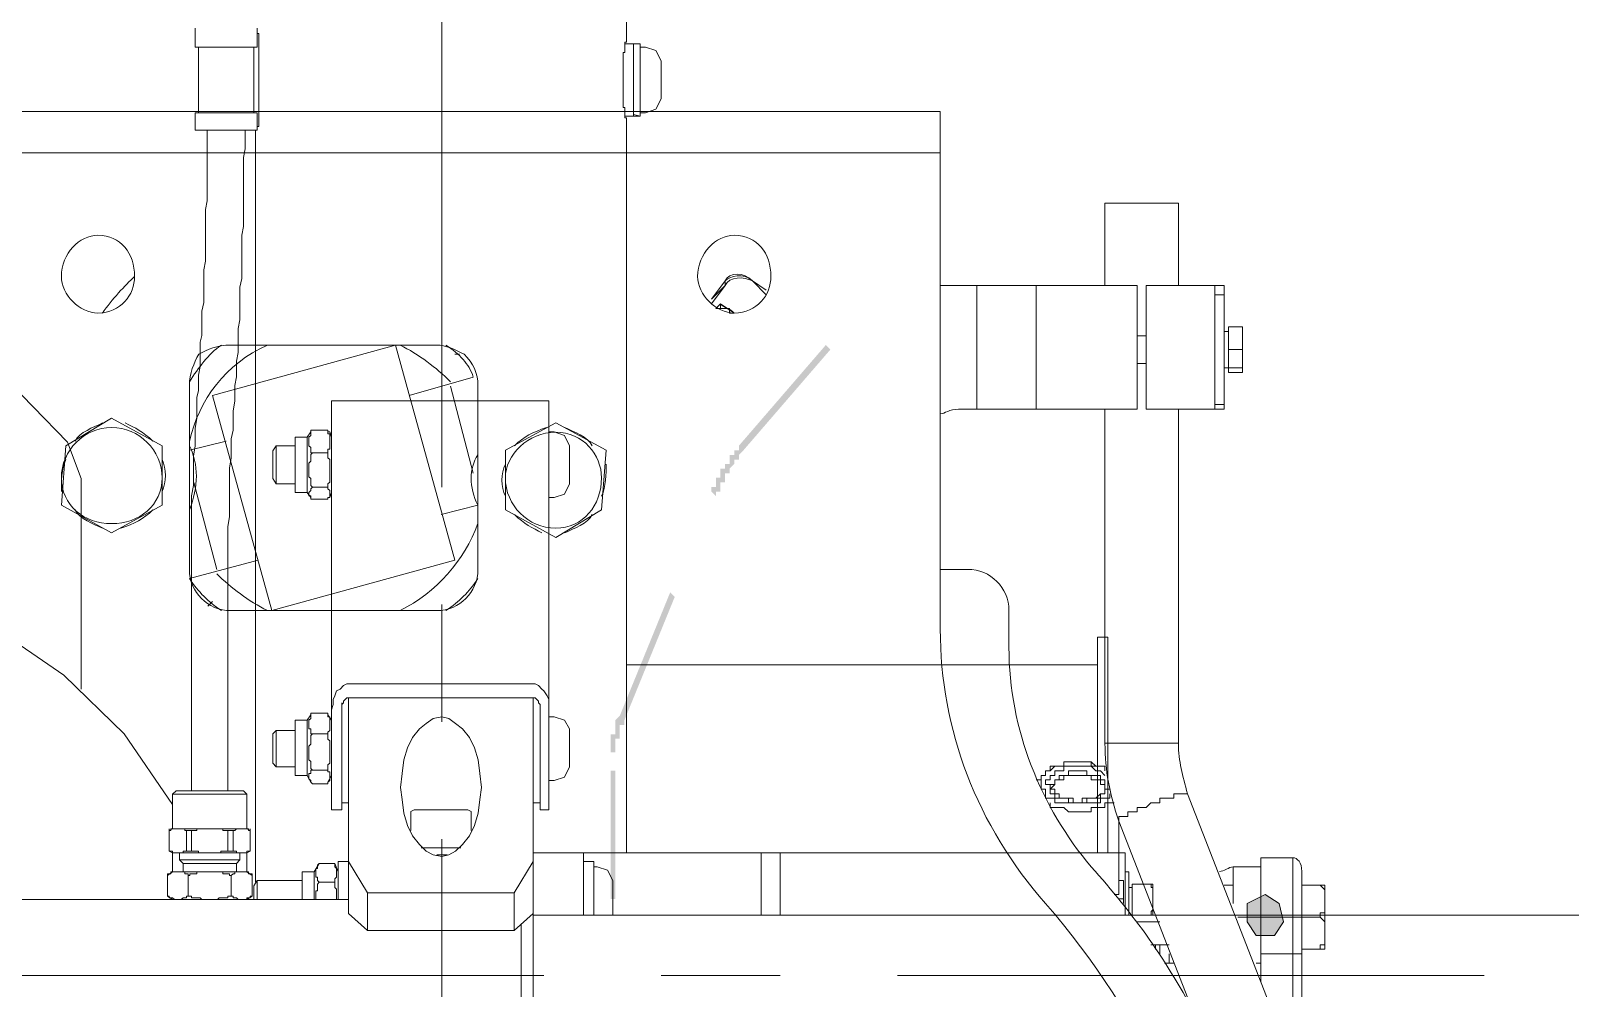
# Model space of a CAD drawing. Header units: millimetres. Extents: x 25083 to 52777, y 24772 to 45779.
# Drawn here: x 49714.1 to 49839, y 36907.1 to 36984.8 of the extents above; entities that cross this region are included whole.
import ezdxf

# ---------------------------------------------------------------- set-up
doc = ezdxf.new("R2010")
doc.units = ezdxf.units.MM
doc.layers.add('小车', color=7, linetype='Continuous')

# ---------------------------------------------------------------- blocks, each defined once
blk = doc.blocks.new('zw$D2F4')
h = blk.add_hatch(color=7)
h.dxf.hatch_style = 2
h.paths.add_polyline_path([(881.98, 1070.26), (889.03, 1078.43), (888.66, 1078.8), (881.61, 1070.63)])
h = blk.add_hatch(color=7)
h.dxf.hatch_style = 2
h.paths.add_polyline_path([(879.75, 1066.54), (879.75, 1066.91), (880.12, 1066.91), (880.12, 1067.66), (880.49, 1067.66), (880.49, 1068.4), (880.86, 1068.4), (880.86, 1068.77), (881.23, 1069.14), (881.23, 1069.51), (881.61, 1069.51), (881.61, 1069.89), (881.98, 1070.26), (881.61, 1070.63), (881.61, 1070.26), (881.23, 1070.26), (881.23, 1069.89), (880.86, 1069.89), (880.86, 1069.14), (880.49, 1069.14), (880.49, 1068.77), (880.12, 1068.77), (880.12, 1068.03), (879.75, 1068.03), (879.75, 1067.29), (879.38, 1067.29), (879.38, 1066.91)])
h = blk.add_hatch(color=7)
h.dxf.hatch_style = 2
h.paths.add_polyline_path([(872.32, 1048.35), (876.41, 1058.37), (876.04, 1058.74), (871.95, 1048.72)])
h = blk.add_hatch(color=7)
h.dxf.hatch_style = 2
h.paths.add_polyline_path([(871.58, 1045.75), (871.58, 1046.49), (871.58, 1046.86), (871.95, 1046.86), (871.95, 1047.98), (872.32, 1047.98), (872.32, 1048.35), (871.95, 1048.72), (871.58, 1048.35), (871.58, 1047.23), (871.21, 1047.23), (871.21, 1045.75)])
h = blk.add_hatch(color=7)
h.dxf.hatch_style = 2
h.paths.add_polyline_path([(871.58, 1033.86), (871.58, 1044.26), (871.21, 1044.26), (871.21, 1033.86)])
h = blk.add_hatch(color=7)
h.dxf.hatch_style = 2
h.paths.add_polyline_path([(924.31, 1034.23), (922.83, 1033.49), (922.83, 1032.01), (923.57, 1030.89), (925.06, 1030.89), (925.8, 1032.01), (925.43, 1033.49)])
at = {"color": 7, "lineweight": 5}
for points in [[(812.9, 1097.74), (897.95, 1097.74)], [(897.95, 1055.77), (897.95, 1097.74)], [(812.9, 1094.39), (897.95, 1094.39)], [(911.31, 1083.63), (911.31, 1090.31)], [(911.31, 1090.31), (917.26, 1090.31)], [(917.26, 1083.63), (917.26, 1090.31)], [(880.49, 1084), (879.38, 1082.51)], [(880.49, 1084), (879.38, 1082.51)], [(880.49, 1083.63), (880.49, 1084)], [(882.72, 1084), (883.83, 1082.88)], [(883.83, 1082.88), (882.72, 1084)], [(882.72, 1084), (883.83, 1083.25)], [(883.83, 1083.25), (882.72, 1084)], [(880.49, 1083.63), (879.38, 1082.14)], [(880.49, 1083.63), (879.38, 1082.51)], [(913.91, 1083.63), (899.43, 1083.63)], [(900.92, 1073.6), (900.92, 1083.63)], [(905.74, 1073.6), (905.74, 1083.63)], [(913.91, 1073.6), (913.91, 1083.63)], [(914.66, 1073.6), (914.66, 1083.63)], [(914.66, 1083.63), (920.23, 1083.63)], [(920.23, 1073.6), (920.23, 1083.63)], [(920.23, 1083.63), (920.97, 1083.63)], [(920.23, 1082.88), (920.97, 1082.88)], [(920.97, 1083.63), (920.97, 1073.6)], [(880.12, 1082.14), (879.75, 1081.77)], [(880.12, 1082.14), (880.12, 1081.77), (879.75, 1081.77)], [(881.23, 1081.4), (880.12, 1082.14)], [(881.23, 1081.4), (880.86, 1081.4), (880.86, 1081.77), (880.12, 1081.77)], [(921.34, 1080.28), (921.34, 1076.57)], [(922.46, 1080.28), (921.34, 1080.28)], [(921.34, 1080.28), (922.46, 1080.28)], [(922.46, 1076.94), (922.46, 1080.28)], [(922.46, 1080.28), (922.46, 1079.17)], [(913.91, 1079.54), (914.66, 1079.54)], [(920.97, 1079.91), (921.34, 1079.91)], [(922.46, 1079.17), (922.46, 1078.43)], [(838.9, 1074.71), (853.75, 1078.8)], [(857.1, 1078.8), (840.39, 1078.8)], [(853.75, 1078.8), (858.58, 1061.34)], [(858.95, 1078.06), (858.58, 1078.06)], [(921.34, 1078.43), (922.46, 1078.43)], [(922.46, 1078.43), (922.46, 1077.68)], [(913.91, 1077.31), (914.66, 1077.31)], [(920.97, 1076.94), (921.34, 1076.94)], [(921.34, 1076.94), (922.46, 1076.94)], [(921.34, 1076.57), (922.46, 1076.57)], [(922.46, 1077.68), (922.46, 1076.94)], [(922.46, 1076.94), (922.46, 1076.57)], [(922.46, 1076.57), (922.46, 1076.94)], [(837.04, 1075.46), (837.04, 1060.6)], [(860.07, 1076.2), (854.87, 1074.71)], [(860.07, 1068.4), (858.21, 1075.46)], [(860.44, 1060.6), (860.44, 1075.46)], [(843.73, 1057.26), (838.9, 1074.71)], [(920.23, 1073.97), (920.97, 1073.97)], [(827.02, 1070.63), (830.73, 1072.86)], [(830.73, 1072.86), (834.82, 1070.63)], [(913.91, 1073.6), (899.43, 1073.6)], [(911.31, 1046.49), (911.31, 1073.6)], [(914.66, 1073.6), (920.23, 1073.6)], [(917.26, 1046.49), (917.26, 1073.6)], [(920.23, 1073.6), (920.97, 1073.6)], [(862.67, 1070.26), (866.75, 1072.48)], [(866.75, 1072.48), (870.84, 1070.26)], [(826.65, 1065.8), (827.02, 1070.63)], [(834.82, 1070.63), (834.82, 1065.8)], [(837.04, 1070.26), (840.01, 1071)], [(862.67, 1065.43), (862.67, 1070.26)], [(870.84, 1070.26), (870.47, 1065.43)], [(837.41, 1067.66), (839.27, 1060.6)], [(830.73, 1063.57), (826.65, 1065.8)], [(834.82, 1065.8), (830.73, 1063.57)], [(860.44, 1065.8), (857.47, 1065.06)], [(866.75, 1063.2), (862.67, 1065.43)], [(870.47, 1065.43), (866.75, 1063.2)], [(842.61, 1061.34), (837.04, 1059.86)], [(843.73, 1057.26), (858.58, 1061.34)], [(897.95, 1060.6), (900.17, 1060.6)], [(838.53, 1057.63), (838.9, 1058)], [(840.39, 1057.26), (857.1, 1057.26)], [(903.52, 1057.26), (903.52, 1054.29)], [(911.31, 1046.49), (917.26, 1046.49)], [(905.74, 1043.52), (906.12, 1043.52), (906.12, 1043.89), (906.49, 1043.89), (906.49, 1044.26), (906.86, 1044.26), (906.86, 1044.63), (907.23, 1044.63), (907.6, 1044.63), (907.97, 1044.63), (907.97, 1045), (909.09, 1045)], [(909.09, 1045), (907.97, 1045), (907.97, 1044.63), (907.23, 1044.63), (906.86, 1044.26), (906.49, 1044.26), (906.49, 1043.89), (906.12, 1043.89), (906.12, 1042.78), (906.49, 1042.78), (906.49, 1042.03), (907.23, 1042.03), (907.23, 1041.66), (909.09, 1041.66)], [(909.09, 1041.66), (908.34, 1041.66), (908.34, 1042.03), (907.23, 1042.03), (907.23, 1042.4), (906.86, 1042.4), (906.86, 1043.15), (906.49, 1043.15), (906.49, 1043.52), (906.86, 1043.52), (906.86, 1043.89), (907.23, 1043.89), (907.23, 1044.26), (907.97, 1044.26), (907.97, 1044.63), (909.09, 1044.63)], [(906.86, 1042.78), (906.86, 1043.15), (907.23, 1043.15), (907.23, 1043.52), (907.6, 1043.52), (907.6, 1043.89), (908.34, 1043.89), (908.34, 1044.26), (909.09, 1044.26)], [(909.09, 1045), (910.2, 1045), (910.57, 1044.63), (911.31, 1044.63)], [(911.31, 1044.26), (911.31, 1044.63), (910.2, 1044.63), (910.2, 1045), (909.09, 1045)], [(909.09, 1044.63), (910.2, 1044.63), (910.57, 1044.26), (910.94, 1044.26), (911.31, 1043.89)], [(911.31, 1042.78), (911.31, 1043.52), (910.94, 1043.52), (910.94, 1043.89), (910.57, 1043.89), (909.83, 1043.89), (909.83, 1044.26), (909.09, 1044.26)], [(909.09, 1043.89), (907.97, 1043.89), (907.97, 1043.52), (907.23, 1043.52), (907.23, 1043.15), (906.86, 1042.78)], [(906.86, 1042.78), (907.23, 1042.78), (907.23, 1042.4), (907.6, 1042.4), (907.6, 1042.03), (907.97, 1042.03), (908.72, 1042.03), (908.72, 1041.66), (909.09, 1041.66)], [(911.31, 1042.78), (911.31, 1043.15), (910.94, 1043.15), (910.94, 1043.52), (910.2, 1043.52), (910.2, 1043.89), (909.09, 1043.89)], [(909.09, 1041.66), (909.46, 1041.66), (909.46, 1042.03), (910.57, 1042.03), (910.94, 1042.4), (911.31, 1042.4), (911.31, 1042.78)], [(911.69, 1042.78), (911.31, 1042.78), (911.31, 1042.4), (910.94, 1042.4), (910.94, 1042.03), (910.57, 1042.03), (909.83, 1042.03), (909.83, 1041.66), (909.09, 1041.66)], [(906.86, 1041.66), (906.86, 1041.29), (907.97, 1041.29), (908.34, 1040.92), (909.09, 1040.92)], [(909.09, 1041.66), (910.94, 1041.66), (910.94, 1042.03), (911.31, 1042.03), (911.69, 1042.03), (911.69, 1042.4)], [(912.06, 1041.66), (911.31, 1041.66), (911.31, 1041.29), (910.2, 1041.29), (910.2, 1040.92), (909.83, 1040.92), (909.46, 1040.92), (909.09, 1040.92)], [(912.43, 1040.18), (912.43, 1040.55), (913.17, 1040.55), (913.17, 1040.92), (913.91, 1040.92), (913.91, 1041.29), (914.66, 1041.29), (915.03, 1041.66)], [(915.03, 1041.66), (915.77, 1041.66), (915.77, 1042.03), (916.89, 1042.03), (916.89, 1042.4), (918, 1042.4)], [(929.14, 1013.81), (918, 1042.4)], [(912.43, 1040.18), (912.43, 1034.98)], [(923.57, 1011.58), (912.43, 1040.18)], [(923.94, 1027.18), (923.94, 1037.21)], [(923.94, 1037.21), (926.54, 1037.21)], [(926.54, 1037.21), (926.54, 1020.87)], [(912.43, 1035.35), (912.8, 1035.35), (912.8, 1034.23)], [(921.71, 1034.98), (921.71, 1036.46)], [(921.71, 1036.46), (923.94, 1036.46)], [(927.28, 1036.09), (927.28, 1019.01)], [(912.06, 1034.23), (912.43, 1034.23), (912.43, 1034.98)], [(912.8, 1034.23), (912.8, 1033.86), (912.43, 1033.86)], [(912.8, 1034.23), (912.8, 1033.49)], [(920.97, 1034.98), (921.71, 1034.98)], [(921.71, 1033.49), (921.71, 1034.98)], [(929.14, 1034.98), (927.28, 1034.98)], [(928.77, 1034.98), (929.14, 1034.61), (929.14, 1033.86)], [(929.14, 1029.78), (929.14, 1034.98)], [(929.14, 1033.86), (929.14, 1032.75), (928.77, 1032.75), (928.77, 1032.38)], [(913.91, 1032.01), (915.77, 1032.01)], [(915.77, 1032.01), (913.91, 1032.01)], [(922.08, 1032.38), (926.54, 1032.38)], [(927.28, 1032.38), (926.54, 1032.38)], [(927.28, 1032.38), (928.77, 1032.38)], [(928.77, 1032.38), (929.14, 1032.01), (929.14, 1031.26)], [(929.14, 1031.26), (929.14, 1030.15), (928.77, 1030.15), (928.77, 1029.78)], [(915.77, 1030.15), (915.03, 1030.15)], [(915.03, 1030.15), (916.51, 1030.15)], [(915.4, 1029.78), (915.4, 1030.15), (915.77, 1030.15)], [(915.77, 1029.41), (915.77, 1030.15)], [(916.51, 1028.66), (916.51, 1029.41)], [(923.94, 1029.41), (926.54, 1029.41)], [(927.28, 1029.41), (926.54, 1029.41)], [(927.28, 1029.78), (929.14, 1029.78)], [(916.14, 1028.66), (916.51, 1028.66)], [(923.57, 1028.66), (923.94, 1028.66)]]:
    blk.add_lwpolyline(points, dxfattribs=at)
at = {"color": 7, "lineweight": 0}
blk.add_lwpolyline([(924.31, 1034.23), (922.83, 1033.49), (922.83, 1032.01), (923.57, 1030.89), (925.06, 1030.89), (925.8, 1032.01), (925.43, 1033.49)], close=True, dxfattribs=at)
at = {"color": 7, "lineweight": 5}
for points in [[(829.62, 1087.71), (828.13, 1087.71), (826.65, 1086.23), (826.65, 1084.37), (826.65, 1082.88), (828.13, 1081.4), (829.62, 1081.4), (831.47, 1081.4), (832.59, 1082.88), (832.59, 1084.37), (832.59, 1086.23), (831.47, 1087.71), (829.62, 1087.71)], [(881.23, 1087.71), (879.75, 1087.71), (878.26, 1086.23), (878.26, 1084.37), (878.26, 1082.88), (879.75, 1081.4), (881.23, 1081.4), (883.09, 1081.4), (884.21, 1082.88), (884.21, 1084.37), (884.21, 1086.23), (883.09, 1087.71), (881.23, 1087.71)], [(830.73, 1072.11), (828.5, 1072.11), (826.65, 1070.26), (826.65, 1068.03), (826.65, 1065.8), (828.5, 1064.31), (830.73, 1064.31), (832.96, 1064.31), (834.82, 1065.8), (834.82, 1068.03), (834.82, 1070.26), (832.96, 1072.11), (830.73, 1072.11)], [(866.75, 1071.74), (864.52, 1071.74), (862.67, 1069.89), (862.67, 1068.03), (862.67, 1065.8), (864.52, 1063.94), (866.75, 1063.94), (868.98, 1063.94), (870.47, 1065.8), (870.47, 1068.03), (870.47, 1069.89), (868.98, 1071.74), (866.75, 1071.74)]]:
    blk.add_open_spline(points, degree=3, knots=[0, 0, 0, 0, 1, 1, 1, 2, 2, 2, 3, 3, 3, 4, 4, 4, 4], dxfattribs=at)
for points in [[(832.59, 1084.37), (831.84, 1083.63), (830.73, 1082.51), (829.99, 1081.4)], [(880.49, 1084), (880.86, 1084.74), (881.98, 1084.74), (882.72, 1084)], [(880.49, 1084), (880.86, 1084.37), (881.98, 1084.74), (882.72, 1084)], [(880.49, 1083.63), (880.86, 1084.37), (881.98, 1084.37), (882.72, 1084)], [(880.49, 1083.63), (880.86, 1084.37), (881.98, 1084.37), (882.72, 1084)], [(897.95, 1083.63), (898.32, 1083.63), (898.69, 1083.63), (899.43, 1083.63)], [(880.12, 1082.14), (880.49, 1081.77), (880.86, 1081.77), (881.23, 1081.4)], [(922.46, 1080.28), (922.46, 1080.28), (922.46, 1080.28), (922.46, 1080.28)], [(839.64, 1078.8), (838.53, 1078.06), (837.79, 1076.94), (837.04, 1075.83)], [(843.36, 1078.8), (840.01, 1077.31), (837.79, 1074.34), (837.04, 1071)], [(837.79, 1078.06), (837.41, 1077.31), (837.04, 1076.57), (837.04, 1075.46)], [(840.39, 1078.8), (839.27, 1078.8), (838.53, 1078.43), (837.79, 1078.06)], [(858.21, 1075.83), (857.1, 1076.94), (855.61, 1078.06), (854.13, 1078.8)], [(859.32, 1078.06), (858.58, 1078.43), (857.84, 1078.8), (857.1, 1078.8)], [(860.07, 1076.2), (859.7, 1077.31), (858.95, 1078.06), (857.84, 1078.8)], [(860.44, 1075.46), (860.44, 1076.57), (860.07, 1077.31), (859.32, 1078.06)], [(922.46, 1076.94), (922.46, 1076.94), (922.46, 1076.94), (922.46, 1076.94)], [(899.43, 1073.6), (898.69, 1073.6), (898.32, 1073.23), (897.95, 1073.23)], [(829.99, 1072.48), (829.24, 1072.11), (828.13, 1071.74), (827.76, 1071)], [(834.07, 1071), (833.33, 1071.74), (832.59, 1072.11), (831.84, 1072.48)], [(866.01, 1072.11), (864.9, 1071.74), (864.15, 1071.37), (863.41, 1070.63)], [(869.72, 1070.63), (869.35, 1071.37), (868.24, 1071.74), (867.49, 1072.11)], [(837.04, 1065.43), (837.79, 1067.29), (837.79, 1069.14), (837.04, 1070.63)], [(827.02, 1069.51), (826.65, 1068.77), (826.65, 1067.66), (826.65, 1066.91)], [(834.82, 1066.91), (835.19, 1067.66), (835.19, 1068.77), (834.82, 1069.51)], [(860.44, 1069.89), (859.7, 1068.77), (859.7, 1067.29), (860.44, 1065.8)], [(862.67, 1069.14), (862.3, 1068.4), (862.3, 1067.29), (862.67, 1066.54)], [(870.47, 1066.54), (870.84, 1067.29), (870.84, 1068.4), (870.84, 1069.14)], [(827.76, 1065.43), (828.13, 1064.69), (829.24, 1064.31), (829.99, 1063.94)], [(831.47, 1063.94), (832.59, 1064.31), (833.33, 1064.69), (834.07, 1065.43)], [(854.13, 1057.26), (857.1, 1058.74), (859.32, 1061.34), (860.44, 1064.31)], [(863.41, 1065.06), (864.15, 1064.31), (864.9, 1063.94), (865.64, 1063.57)], [(867.49, 1063.57), (868.24, 1063.94), (869.35, 1064.31), (869.72, 1065.06)], [(837.04, 1060.6), (837.04, 1058.74), (838.53, 1057.26), (840.39, 1057.26)], [(839.27, 1060.23), (840.39, 1059.12), (841.87, 1058), (843.36, 1057.26)], [(857.1, 1057.26), (858.95, 1057.26), (860.44, 1058.74), (860.44, 1060.6)], [(903.52, 1057.26), (903.52, 1059.12), (902.03, 1060.6), (900.17, 1060.6)], [(837.04, 1059.86), (837.79, 1058.74), (838.53, 1058), (839.64, 1057.26)], [(857.84, 1057.26), (858.95, 1058), (859.7, 1058.74), (860.44, 1059.86)], [(897.95, 1055.77), (897.95, 1047.6), (900.92, 1039.81), (906.49, 1033.49)], [(903.52, 1054.29), (903.52, 1047.6), (906.12, 1041.29), (910.2, 1036.46)], [(911.31, 1046.49), (911.31, 1044.26), (911.69, 1042.4), (912.43, 1040.18)], [(917.26, 1046.49), (917.26, 1045), (917.63, 1043.89), (918, 1042.4)], [(906.86, 1042.78), (906.86, 1042.78), (906.86, 1042.78), (906.86, 1042.78)], [(911.31, 1042.78), (911.31, 1042.78), (911.31, 1042.78), (911.31, 1042.78)], [(911.31, 1042.78), (911.31, 1042.78), (911.31, 1042.78), (911.31, 1042.78)], [(927.28, 1036.09), (927.28, 1036.83), (926.91, 1037.21), (926.54, 1037.21)], [(918.74, 1024.21), (916.51, 1028.66), (913.54, 1032.75), (910.2, 1036.46)], [(921.71, 1036.46), (921.34, 1036.46), (920.97, 1036.09), (920.6, 1036.09)], [(915.4, 967.76), (925.8, 989.3), (922.46, 1015.3), (906.49, 1033.49)], [(916.51, 1028.66), (916.89, 1028.66), (916.89, 1028.66), (916.89, 1028.66)]]:
    blk.add_open_spline(points, degree=3, dxfattribs=at)
blk = doc.blocks.new('A$C1A4175F5')
at = {"layer": '小车', "color": 7, "lineweight": 0}
for points in [[(1136.124, 883.869), (1136.124, 950.922)], [(1137.384, 890.169), (1137.244, 890.169), (1137.104, 890.169), (1136.964, 890.169), (1136.824, 890.169), (1136.684, 890.169), (1136.544, 890.169), (1136.404, 890.029), (1136.264, 890.029), (1136.124, 890.029)], [(1137.384, 890.169), (1136.124, 890.169)], [(1138.643, 890.029), (1138.503, 890.029), (1138.363, 890.029), (1138.363, 890.169), (1138.223, 890.169), (1138.083, 890.169), (1137.943, 890.169), (1137.803, 890.169), (1137.663, 890.169), (1137.524, 890.169), (1137.384, 890.169)], [(1138.643, 890.169), (1137.384, 890.169)], [(1138.643, 890.169), (1138.643, 890.029)], [(1138.643, 888.489), (1138.643, 890.029)], [(1138.643, 888.489), (1136.124, 888.489)], [(1136.124, 888.209), (1139.623, 888.209)], [(1136.124, 887.929), (1141.163, 887.929)], [(1138.363, 888.489), (1138.363, 888.209)], [(1139.623, 888.209), (1139.623, 887.929)], [(1141.163, 887.929), (1141.163, 884.709)], [(1141.163, 886.529), (1157.121, 886.529)], [(1157.121, 885.689), (1141.163, 885.689)], [(1156.422, 885.689), (1156.422, 847.473)], [(1157.121, 886.529), (1158.661, 886.529)], [(1158.661, 885.689), (1157.121, 885.689)], [(1158.661, 885.689), (1158.661, 886.529)], [(1141.163, 862.452), (1141.163, 884.709)], [(1136.124, 868.891), (1136.124, 883.869)], [(1136.124, 839.914), (1136.124, 868.891)], [(1141.163, 859.932), (1141.163, 862.452)], [(1136.124, 859.932), (1141.163, 859.932)], [(1141.163, 858.392), (1141.163, 859.932)], [(1136.124, 858.392), (1139.623, 858.392)], [(1141.163, 858.392), (1136.124, 858.392)], [(1139.623, 858.392), (1141.163, 858.392)], [(1141.163, 858.392), (1141.163, 852.793)], [(1141.163, 848.593), (1141.163, 852.793)], [(1202.337, 850.273), (1201.497, 849.853), (1201.217, 849.013)], [(1202.337, 850.273), (1205.417, 850.273)], [(1206.536, 849.013), (1206.256, 849.853), (1205.417, 850.273)], [(1141.163, 843.973), (1141.163, 848.593)], [(1200.937, 848.593), (1201.077, 848.593)], [(1200.937, 848.593), (1200.937, 848.033)], [(1200.937, 848.593), (1201.077, 848.033)], [(1206.816, 848.593), (1200.937, 848.593)], [(1200.937, 848.593), (1200.937, 848.033)], [(1200.937, 848.033), (1206.816, 848.033)], [(1200.937, 848.033), (1200.937, 847.333)], [(1201.217, 849.013), (1201.217, 848.593)], [(1206.536, 849.013), (1206.536, 848.593)], [(1206.816, 848.593), (1206.816, 848.033)], [(1206.816, 848.033), (1206.816, 847.333)], [(1200.657, 847.473), (1141.163, 847.473)], [(1201.357, 847.333), (1201.217, 847.333), (1201.077, 847.333), (1200.937, 847.333), (1200.797, 847.333), (1200.797, 847.473), (1200.657, 847.473)], [(1202.057, 847.193), (1201.917, 847.193), (1201.777, 847.193), (1201.637, 847.193), (1201.637, 847.333), (1201.497, 847.333), (1201.357, 847.333)], [(1202.617, 847.193), (1202.057, 847.193)], [(1205.137, 847.193), (1202.617, 847.193)], [(1205.697, 847.193), (1205.137, 847.193)], [(1207.096, 847.473), (1206.956, 847.473), (1206.956, 847.333), (1206.816, 847.333), (1206.676, 847.333), (1206.536, 847.333), (1206.396, 847.333), (1206.256, 847.333), (1206.116, 847.333), (1206.116, 847.193), (1205.976, 847.193), (1205.836, 847.193), (1205.697, 847.193)], [(1261.271, 847.473), (1207.096, 847.473)], [(1136.124, 846.353), (1138.923, 846.353)], [(1140.043, 845.093), (1139.763, 845.933), (1138.923, 846.353)], [(1136.124, 844.813), (1140.463, 844.813)], [(1140.043, 845.093), (1140.043, 844.813)], [(1140.463, 844.813), (1140.463, 843.973)], [(1136.124, 843.973), (1138.643, 843.973)], [(1138.643, 843.973), (1141.163, 843.973)], [(1141.163, 839.914), (1141.163, 843.973)], [(1148.162, 842.854), (1147.323, 842.434), (1147.043, 841.594)], [(1148.162, 842.854), (1151.242, 842.854)], [(1152.222, 841.594), (1151.942, 842.434), (1151.242, 842.854)], [(1171.12, 842.854), (1170.28, 842.434), (1170, 841.594)], [(1171.12, 842.854), (1174.2, 842.854)], [(1175.32, 841.594), (1175.04, 842.434), (1174.2, 842.854)], [(1144.663, 841.174), (1146.203, 841.174)], [(1144.663, 840.474), (1144.663, 841.174)], [(1146.203, 840.474), (1144.663, 840.474)], [(1145.223, 839.914), (1145.223, 840.474)], [(1153.202, 840.474), (1145.223, 840.474)], [(1147.043, 841.174), (1146.203, 841.174)], [(1146.203, 840.474), (1147.043, 840.474)], [(1147.043, 841.594), (1147.043, 841.174)], [(1147.043, 841.174), (1148.862, 841.174)], [(1148.862, 840.474), (1147.043, 840.474)], [(1148.162, 840.474), (1148.302, 840.474)], [(1148.862, 841.174), (1152.782, 841.174)], [(1152.782, 840.474), (1148.862, 840.474)], [(1151.102, 840.474), (1151.242, 840.474)], [(1152.222, 841.594), (1152.222, 841.174)], [(1154.882, 839.774), (1154.882, 840.054), (1154.742, 840.334), (1154.462, 840.614), (1154.322, 840.754), (1153.902, 841.034), (1153.622, 841.174), (1153.202, 841.174), (1152.782, 841.174)], [(1152.782, 841.174), (1177.839, 841.174)], [(1153.762, 839.774), (1153.762, 839.914), (1153.762, 840.054), (1153.622, 840.194), (1153.482, 840.334), (1153.342, 840.334), (1153.202, 840.474), (1152.922, 840.474), (1152.782, 840.474)], [(1170, 841.594), (1170, 841.174)], [(1175.32, 841.594), (1175.32, 841.174)], [(1177.839, 839.774), (1177.839, 840.054), (1177.839, 840.334), (1177.839, 840.614), (1177.839, 840.754), (1177.839, 841.034), (1177.839, 841.174)], [(1126.045, 839.914), (1136.264, 839.914)], [(1134.864, 838.374), (1136.264, 839.914)], [(1140.463, 839.914), (1136.264, 839.914)], [(1137.943, 838.374), (1140.463, 839.914)], [(1153.762, 839.914), (1140.463, 839.914)], [(1153.762, 825.075), (1153.762, 839.774)], [(1154.882, 839.774), (1154.882, 825.075)], [(1177.839, 825.075), (1177.839, 839.774)], [(1135.424, 838.934), (1126.885, 838.934)], [(1134.864, 826.475), (1134.864, 838.374)], [(1134.864, 838.374), (1137.943, 838.374)], [(1137.943, 838.374), (1137.943, 826.475)], [(1142.983, 834.874), (1144.243, 834.874)], [(1144.663, 834.594), (1144.523, 834.874), (1144.243, 834.874)], [(1144.663, 830.255), (1144.663, 834.594)], [(1141.583, 834.034), (1141.583, 830.815)], [(1141.023, 832.915), (1141.023, 832.075)], [(1142.983, 829.975), (1144.243, 829.975)], [(1144.243, 829.975), (1144.523, 829.975), (1144.663, 830.255)], [(1136.264, 824.935), (1134.864, 826.475)], [(1137.943, 826.475), (1134.864, 826.475)], [(1140.463, 824.935), (1137.943, 826.475)], [(1136.264, 824.935), (1140.463, 824.935)], [(1137.384, 824.935), (1137.384, 751.163)], [(1140.463, 824.095), (1140.463, 824.935)], [(1140.463, 824.935), (1153.762, 824.935)], [(1144.663, 824.375), (1146.203, 824.375)], [(1144.663, 824.375), (1144.663, 823.536)], [(1145.223, 824.935), (1145.223, 824.375)], [(1145.223, 824.375), (1153.342, 824.375)], [(1147.043, 824.375), (1146.203, 824.375)], [(1147.043, 824.375), (1148.862, 824.375)], [(1148.162, 824.375), (1148.302, 824.375)], [(1148.862, 824.375), (1152.782, 824.375)], [(1151.102, 824.375), (1151.242, 824.375)], [(1152.782, 823.536), (1153.202, 823.675), (1153.622, 823.675), (1153.902, 823.815), (1154.322, 823.955), (1154.462, 824.235), (1154.742, 824.515), (1154.882, 824.795), (1154.882, 825.075)], [(1152.782, 824.375), (1152.922, 824.375), (1153.202, 824.375), (1153.342, 824.515), (1153.482, 824.515), (1153.622, 824.655), (1153.762, 824.795), (1153.762, 824.935), (1153.762, 825.075)], [(1177.839, 823.536), (1177.839, 823.675), (1177.839, 823.815), (1177.839, 823.955), (1177.839, 824.235), (1177.839, 824.515), (1177.839, 824.795), (1177.839, 825.075)], [(1140.463, 824.095), (1137.384, 824.095)], [(1137.384, 823.955), (1137.524, 823.955), (1137.663, 823.955), (1137.803, 823.955), (1137.943, 823.955), (1138.083, 823.955), (1138.223, 823.955), (1138.363, 823.815), (1138.503, 823.815), (1138.643, 823.815), (1138.783, 823.815)], [(1138.783, 823.815), (1138.923, 823.815), (1139.063, 823.815), (1139.203, 823.955), (1139.343, 823.955), (1139.483, 823.955), (1139.623, 823.955), (1139.763, 823.955), (1139.903, 823.955), (1140.043, 823.815), (1140.183, 823.815), (1140.323, 823.815)], [(1138.783, 823.815), (1138.783, 822.556)], [(1139.623, 824.095), (1140.323, 823.815)], [(1140.323, 823.815), (1140.323, 822.556)], [(1146.203, 823.536), (1144.663, 823.536)], [(1146.203, 823.536), (1147.043, 823.536)], [(1146.763, 823.256), (1146.903, 823.256), (1147.043, 823.396), (1147.183, 823.396), (1147.323, 823.396), (1147.462, 823.396), (1147.602, 823.396), (1147.742, 823.396), (1147.742, 823.256), (1147.882, 823.256)], [(1146.763, 823.256), (1146.763, 821.996)], [(1147.462, 823.536), (1146.903, 823.256)], [(1148.862, 823.536), (1147.043, 823.536)], [(1147.882, 823.256), (1148.022, 823.256), (1148.162, 823.256), (1148.302, 823.256), (1148.442, 823.396), (1148.582, 823.396), (1148.722, 823.396), (1148.862, 823.396), (1149.002, 823.396), (1149.142, 823.396), (1149.282, 823.396), (1149.422, 823.396), (1149.562, 823.396), (1149.702, 823.396), (1149.842, 823.396), (1149.982, 823.396), (1150.122, 823.396), (1150.262, 823.396), (1150.402, 823.256), (1150.542, 823.256), (1150.682, 823.256), (1150.822, 823.256)], [(1147.882, 823.256), (1147.882, 821.996)], [(1152.782, 823.536), (1148.862, 823.536)], [(1150.822, 823.256), (1150.962, 823.256), (1151.102, 823.396), (1151.242, 823.396), (1151.382, 823.396), (1151.522, 823.396), (1151.662, 823.396), (1151.802, 823.396), (1151.942, 823.396), (1152.082, 823.396), (1152.222, 823.396), (1152.222, 823.256), (1152.362, 823.256), (1152.502, 823.256)], [(1150.822, 823.256), (1150.822, 821.996)], [(1151.942, 823.536), (1152.362, 823.256)], [(1152.502, 823.256), (1152.362, 823.256)], [(1152.362, 823.256), (1152.502, 823.256)], [(1152.502, 823.256), (1152.502, 821.996)], [(1177.839, 823.536), (1152.782, 823.536)], [(1169.86, 823.256), (1170, 823.256), (1170, 823.396), (1170.14, 823.396), (1170.28, 823.396), (1170.42, 823.396), (1170.56, 823.396), (1170.7, 823.256), (1170.84, 823.256)], [(1169.86, 821.996), (1169.86, 823.256)], [(1170.42, 823.536), (1170, 823.396)], [(1170.84, 823.256), (1170.98, 823.256), (1171.12, 823.256), (1171.26, 823.396), (1171.4, 823.396)], [(1170.84, 823.256), (1170.84, 821.996)], [(1171.4, 823.396), (1171.54, 823.396), (1171.68, 823.396), (1171.82, 823.396), (1171.96, 823.396), (1172.1, 823.396), (1172.24, 823.396), (1172.38, 823.396), (1172.52, 823.396), (1172.66, 823.396), (1172.8, 823.396), (1172.94, 823.396), (1173.08, 823.396), (1173.22, 823.256), (1173.36, 823.256), (1173.5, 823.256), (1173.64, 823.256)], [(1173.64, 823.256), (1173.78, 823.256), (1173.92, 823.256), (1173.92, 823.396), (1174.06, 823.396), (1174.2, 823.396), (1174.34, 823.396), (1174.48, 823.396), (1174.62, 823.396), (1174.76, 823.396), (1174.9, 823.396), (1175.04, 823.396), (1175.18, 823.396), (1175.18, 823.256), (1175.32, 823.256), (1175.46, 823.256)], [(1173.64, 823.256), (1173.64, 821.996)], [(1174.9, 823.536), (1175.32, 823.396)], [(1175.32, 823.256), (1175.32, 823.396)], [(1175.46, 823.256), (1175.32, 823.256)], [(1175.46, 823.256), (1175.46, 821.996)], [(1138.783, 822.556), (1138.643, 822.416), (1138.503, 822.416), (1138.363, 822.416), (1138.223, 822.416), (1138.083, 822.416), (1138.083, 822.276), (1137.943, 822.276), (1137.803, 822.276), (1137.663, 822.276), (1137.524, 822.276), (1137.384, 822.276)], [(1137.384, 822.136), (1139.623, 822.136)], [(1140.323, 822.556), (1140.183, 822.416), (1140.043, 822.416), (1139.903, 822.416), (1139.903, 822.276), (1139.763, 822.276), (1139.623, 822.276), (1139.483, 822.276), (1139.343, 822.276), (1139.203, 822.276), (1139.203, 822.416), (1139.063, 822.416), (1138.923, 822.416), (1138.783, 822.556)], [(1139.623, 822.136), (1140.323, 822.556)], [(1139.623, 822.136), (1139.623, 821.156)], [(1147.882, 821.996), (1147.882, 821.856), (1147.742, 821.856), (1147.602, 821.856), (1147.602, 821.716), (1147.462, 821.716), (1147.323, 821.716), (1147.183, 821.716), (1147.043, 821.856), (1146.903, 821.856), (1146.763, 821.996)], [(1147.462, 821.576), (1146.903, 821.856)], [(1150.822, 821.996), (1150.682, 821.856), (1150.542, 821.856), (1150.402, 821.856), (1150.262, 821.856), (1150.122, 821.856), (1149.982, 821.856), (1149.842, 821.716), (1149.702, 821.716), (1149.562, 821.716), (1149.422, 821.716), (1149.282, 821.716), (1149.142, 821.716), (1149.002, 821.716), (1148.862, 821.716), (1148.722, 821.716), (1148.582, 821.856), (1148.442, 821.856), (1148.302, 821.856), (1148.162, 821.856), (1148.022, 821.856), (1147.882, 821.996)], [(1152.502, 821.996), (1152.502, 821.856), (1152.362, 821.856), (1152.222, 821.856), (1152.082, 821.856), (1151.942, 821.716), (1151.802, 821.716), (1151.662, 821.716), (1151.522, 821.716), (1151.382, 821.716), (1151.242, 821.716), (1151.242, 821.856), (1151.102, 821.856), (1150.962, 821.856), (1150.822, 821.856), (1150.822, 821.996)], [(1151.942, 821.576), (1152.362, 821.856)], [(1152.362, 821.856), (1152.502, 821.856), (1152.502, 821.996)], [(1170.84, 821.996), (1170.7, 821.856), (1170.56, 821.856), (1170.42, 821.716), (1170.28, 821.716), (1170.14, 821.716), (1170.14, 821.856), (1170, 821.856), (1169.86, 821.856), (1169.86, 821.996)], [(1170.42, 821.576), (1170, 821.856)], [(1173.64, 821.996), (1173.5, 821.856), (1173.36, 821.856), (1173.22, 821.856), (1173.08, 821.856), (1172.94, 821.856), (1172.8, 821.716), (1172.66, 821.716), (1172.52, 821.716), (1172.38, 821.716), (1172.24, 821.716), (1172.1, 821.716), (1171.96, 821.716), (1171.82, 821.716), (1171.68, 821.716), (1171.54, 821.856), (1171.4, 821.856), (1171.26, 821.856), (1171.12, 821.856), (1170.98, 821.856), (1170.84, 821.996)], [(1175.46, 821.996), (1175.46, 821.856), (1175.32, 821.856), (1175.18, 821.856), (1175.04, 821.856), (1174.9, 821.716), (1174.76, 821.716), (1174.62, 821.716), (1174.48, 821.716), (1174.34, 821.716), (1174.2, 821.716), (1174.06, 821.856), (1173.92, 821.856), (1173.78, 821.856), (1173.64, 821.856), (1173.64, 821.996)], [(1174.9, 821.576), (1175.32, 821.856)], [(1175.32, 821.856), (1175.46, 821.856), (1175.46, 821.996)], [(1137.384, 821.156), (1139.623, 821.156)], [(1138.923, 821.156), (1138.923, 817.516)], [(1147.462, 821.576), (1147.462, 820.596)], [(1147.462, 821.576), (1151.942, 821.576)], [(1147.462, 820.596), (1151.942, 820.596)], [(1148.162, 820.596), (1148.162, 819.056)], [(1151.102, 820.596), (1151.102, 819.056)], [(1151.942, 821.576), (1151.942, 820.596)], [(1170.42, 821.576), (1174.9, 821.576)], [(1170.42, 821.576), (1170.42, 820.596)], [(1170.42, 820.596), (1174.9, 820.596)], [(1171.12, 820.596), (1171.12, 819.056)], [(1174.2, 820.596), (1174.2, 819.056)], [(1174.9, 821.576), (1174.9, 820.596)], [(1148.442, 818.776), (1148.162, 819.056)], [(1148.162, 819.056), (1151.102, 819.056)], [(1150.822, 818.776), (1148.442, 818.776)], [(1150.822, 818.776), (1151.102, 819.056)], [(1171.12, 819.056), (1174.2, 819.056)], [(1171.54, 818.776), (1171.12, 819.056)], [(1173.78, 818.776), (1171.54, 818.776)], [(1173.78, 818.776), (1174.2, 819.056)], [(1137.384, 817.516), (1138.923, 817.516)], [(1138.503, 817.236), (1137.384, 817.236)], [(1137.384, 816.256), (1137.384, 816.396), (1137.384, 816.536), (1137.384, 816.676), (1137.524, 816.676), (1137.524, 816.816), (1137.524, 816.956), (1137.663, 816.956), (1137.663, 817.096)], [(1137.384, 816.676), (1137.663, 817.096)], [(1139.343, 817.096), (1137.663, 817.096)], [(1138.503, 817.236), (1138.923, 817.516)], [(1199.817, 817.376), (1138.783, 817.376)], [(1139.483, 816.956), (1139.483, 817.096), (1139.343, 817.096)], [(1139.623, 816.676), (1139.343, 817.096)], [(1139.623, 816.256), (1139.623, 816.396), (1139.623, 816.536), (1139.623, 816.676), (1139.623, 816.816), (1139.483, 816.816), (1139.483, 816.956)], [(1141.163, 816.256), (1141.163, 816.396), (1141.163, 816.536), (1141.163, 816.676), (1141.303, 816.676), (1141.303, 816.816), (1141.303, 816.956)], [(1141.163, 816.676), (1141.303, 816.956)], [(1141.303, 816.956), (1141.443, 816.956)], [(1142.983, 816.956), (1141.303, 816.956)], [(1142.983, 816.956), (1141.303, 816.956)], [(1142.983, 816.956), (1143.123, 816.956)], [(1143.123, 816.256), (1143.123, 816.396), (1143.123, 816.536), (1143.123, 816.676), (1143.123, 816.816), (1142.983, 816.816), (1142.983, 816.956)], [(1143.123, 816.676), (1142.983, 816.956)], [(1201.217, 817.516), (1199.817, 817.516)], [(1199.817, 817.516), (1199.817, 812.477)], [(1207.656, 817.656), (1200.097, 817.656)], [(1200.097, 817.516), (1200.097, 817.656)], [(1201.217, 817.516), (1201.217, 812.477)], [(1206.536, 817.236), (1201.217, 817.236)], [(1208.076, 817.516), (1206.536, 817.516)], [(1206.536, 817.516), (1206.536, 812.477)], [(1207.656, 817.516), (1207.656, 817.656)], [(1137.663, 815.416), (1137.663, 815.556), (1137.524, 815.556), (1137.524, 815.696), (1137.524, 815.836), (1137.384, 815.976), (1137.384, 816.116), (1137.384, 816.256)], [(1139.343, 815.416), (1139.483, 815.556), (1139.483, 815.696), (1139.623, 815.696), (1139.623, 815.836), (1139.623, 815.976), (1139.623, 816.116), (1139.623, 816.256)], [(1139.623, 816.676), (1139.623, 816.256)], [(1141.163, 816.676), (1139.623, 816.676)], [(1139.623, 813.737), (1139.623, 816.256)], [(1140.323, 815.836), (1139.623, 815.836)], [(1140.323, 815.836), (1140.603, 816.116)], [(1140.323, 812.617), (1140.323, 815.836)], [(1140.603, 816.116), (1140.603, 812.477)], [(1141.163, 816.116), (1140.603, 816.116)], [(1141.163, 816.256), (1141.163, 816.676)], [(1141.163, 813.737), (1141.163, 816.256)], [(1141.163, 816.256), (1141.163, 816.116)], [(1141.163, 816.116), (1141.163, 815.976), (1141.163, 815.836), (1141.303, 815.836), (1141.303, 815.696), (1141.303, 815.556)], [(1141.303, 815.136), (1141.303, 815.556)], [(1142.983, 815.556), (1141.303, 815.556)], [(1142.983, 815.556), (1142.983, 815.696), (1143.123, 815.836), (1143.123, 815.976), (1143.123, 816.116), (1143.123, 816.256)], [(1142.983, 815.556), (1142.983, 815.136)], [(1143.123, 816.676), (1143.123, 816.256)], [(1143.123, 816.676), (1145.923, 816.676)], [(1143.123, 813.737), (1143.123, 816.256)], [(1145.923, 816.676), (1145.923, 812.197)], [(1146.203, 816.396), (1145.923, 816.676)], [(1146.203, 816.396), (1146.203, 812.337)], [(1176.999, 815.556), (1176.16, 815.556), (1175.46, 815.556), (1174.76, 815.416), (1173.92, 815.416), (1173.22, 815.416), (1172.38, 815.276), (1171.68, 815.276), (1170.84, 815.276), (1170, 815.276), (1169.3, 815.276), (1168.46, 815.276), (1167.62, 815.136), (1166.781, 815.136), (1165.941, 815.136), (1165.101, 815.136), (1164.261, 815.136)], [(1177.839, 815.696), (1176.999, 815.556)], [(1189.178, 816.256), (1188.478, 816.256), (1187.778, 816.256), (1187.078, 816.116), (1186.378, 816.116), (1185.679, 816.116), (1184.979, 816.116), (1184.419, 816.116), (1183.719, 815.976), (1183.019, 815.976), (1182.319, 815.976), (1181.759, 815.976), (1181.059, 815.836), (1180.359, 815.836), (1179.799, 815.836), (1179.099, 815.696), (1178.539, 815.696), (1177.839, 815.696)], [(1199.817, 816.536), (1198.977, 816.536), (1198.277, 816.536), (1197.577, 816.396), (1196.877, 816.396), (1196.177, 816.396), (1195.478, 816.396), (1194.778, 816.396), (1194.078, 816.396), (1193.378, 816.396), (1192.678, 816.396), (1191.978, 816.396), (1191.278, 816.256), (1190.578, 816.256), (1189.878, 816.256), (1189.178, 816.256)], [(1137.384, 813.737), (1137.384, 813.876), (1137.384, 814.016), (1137.384, 814.156), (1137.384, 814.296), (1137.524, 814.436), (1137.524, 814.576), (1137.524, 814.716), (1137.524, 814.856), (1137.524, 814.996), (1137.524, 815.136), (1137.663, 815.136), (1137.663, 815.276), (1137.663, 815.416)], [(1139.343, 815.416), (1137.663, 815.416)], [(1139.343, 815.416), (1139.343, 815.276), (1139.483, 815.276), (1139.483, 815.136), (1139.483, 814.996), (1139.483, 814.856), (1139.483, 814.716), (1139.623, 814.716), (1139.623, 814.576), (1139.623, 814.436), (1139.623, 814.296), (1139.623, 814.156), (1139.623, 814.016), (1139.623, 813.876), (1139.623, 813.737)], [(1141.163, 813.737), (1141.163, 813.876), (1141.163, 814.016), (1141.163, 814.156), (1141.163, 814.296), (1141.163, 814.436), (1141.163, 814.576), (1141.303, 814.576), (1141.303, 814.716)], [(1142.983, 815.136), (1141.303, 815.136)], [(1141.303, 814.716), (1141.303, 814.856), (1141.303, 814.996), (1141.303, 815.136)], [(1142.983, 815.136), (1142.983, 814.996), (1142.983, 814.856), (1142.983, 814.716), (1143.123, 814.716), (1143.123, 814.576), (1143.123, 814.436), (1143.123, 814.296), (1143.123, 814.156), (1143.123, 814.016), (1143.123, 813.876), (1143.123, 813.737)], [(1164.261, 815.136), (1146.203, 815.136)], [(1137.663, 811.917), (1137.663, 812.057), (1137.663, 812.197), (1137.524, 812.197), (1137.524, 812.337), (1137.524, 812.477), (1137.524, 812.617), (1137.524, 812.757), (1137.524, 812.897), (1137.384, 813.037), (1137.384, 813.177), (1137.384, 813.317), (1137.384, 813.457), (1137.384, 813.597), (1137.384, 813.737)], [(1139.623, 813.737), (1139.623, 813.597), (1139.623, 813.457), (1139.623, 813.317), (1139.623, 813.177), (1139.623, 813.037), (1139.623, 812.897), (1139.623, 812.757), (1139.623, 812.617), (1139.483, 812.617), (1139.483, 812.477), (1139.483, 812.337), (1139.483, 812.197), (1139.483, 812.057), (1139.343, 812.057), (1139.343, 811.917)], [(1139.623, 811.077), (1139.623, 813.737)], [(1141.163, 811.077), (1141.163, 813.737)], [(1141.303, 812.197), (1141.303, 812.337), (1141.303, 812.477), (1141.303, 812.617), (1141.303, 812.757), (1141.163, 812.757), (1141.163, 812.897), (1141.163, 813.037), (1141.163, 813.177), (1141.163, 813.317), (1141.163, 813.457), (1141.163, 813.597), (1141.163, 813.737)], [(1143.123, 813.737), (1143.123, 813.597), (1143.123, 813.457), (1143.123, 813.317), (1143.123, 813.177), (1143.123, 813.037), (1143.123, 812.897), (1143.123, 812.757), (1143.123, 812.617), (1142.983, 812.617), (1142.983, 812.477), (1142.983, 812.337), (1142.983, 812.197)], [(1143.123, 811.077), (1143.123, 813.737)], [(1199.817, 813.457), (1198.977, 813.457), (1198.277, 813.457), (1197.577, 813.457), (1196.877, 813.457), (1196.177, 813.457), (1195.478, 813.457), (1194.778, 813.457), (1194.078, 813.457), (1193.378, 813.317), (1192.678, 813.317), (1191.978, 813.317), (1191.278, 813.317), (1190.578, 813.317), (1189.878, 813.317), (1189.178, 813.317), (1188.478, 813.177), (1187.918, 813.177), (1187.218, 813.177), (1186.518, 813.177), (1185.819, 813.177), (1185.119, 813.037), (1184.559, 813.037), (1183.859, 813.037), (1183.159, 813.037), (1182.599, 812.897), (1181.899, 812.897), (1181.199, 812.897), (1180.639, 812.897), (1179.939, 812.757), (1179.379, 812.757), (1178.679, 812.757), (1178.119, 812.617)], [(1137.384, 811.357), (1137.524, 811.497), (1137.524, 811.637), (1137.524, 811.777), (1137.663, 811.777), (1137.663, 811.917)], [(1139.343, 811.917), (1137.663, 811.917)], [(1139.343, 811.917), (1139.483, 811.917), (1139.483, 811.777), (1139.483, 811.637), (1139.623, 811.637), (1139.623, 811.497), (1139.623, 811.357), (1139.623, 811.217), (1139.623, 811.077)], [(1140.323, 811.497), (1140.323, 812.617)], [(1140.603, 812.477), (1140.603, 811.217)], [(1141.163, 811.077), (1141.163, 811.217), (1141.163, 811.357), (1141.163, 811.497), (1141.303, 811.497), (1141.303, 811.637), (1141.303, 811.777)], [(1142.983, 812.197), (1141.303, 812.197)], [(1141.303, 811.777), (1141.303, 812.197)], [(1142.983, 811.777), (1141.303, 811.777)], [(1142.983, 812.197), (1142.983, 811.777)], [(1142.983, 811.777), (1142.983, 811.637), (1143.123, 811.637), (1143.123, 811.497), (1143.123, 811.357), (1143.123, 811.217), (1143.123, 811.077)], [(1145.923, 812.197), (1145.923, 810.657)], [(1146.203, 810.937), (1146.203, 812.337)], [(1164.261, 812.197), (1146.203, 812.197)], [(1177.139, 812.617), (1176.44, 812.617), (1175.6, 812.477), (1174.9, 812.477), (1174.2, 812.477), (1173.36, 812.337), (1172.52, 812.337), (1171.82, 812.337), (1170.98, 812.337), (1170.14, 812.197), (1169.3, 812.197), (1168.46, 812.197), (1167.62, 812.197), (1166.781, 812.197), (1165.941, 812.197), (1165.101, 812.197), (1164.261, 812.197)], [(1178.119, 812.617), (1177.139, 812.617)], [(1201.217, 812.477), (1199.817, 812.477)], [(1201.217, 812.757), (1206.536, 812.757)], [(1208.076, 812.477), (1206.536, 812.477)], [(1137.384, 811.077), (1137.384, 811.217), (1137.384, 811.357)], [(1137.663, 810.237), (1137.663, 810.377), (1137.524, 810.377), (1137.524, 810.517), (1137.524, 810.657), (1137.384, 810.797), (1137.384, 810.937), (1137.384, 811.077)], [(1137.384, 810.657), (1137.663, 810.237)], [(1139.623, 811.077), (1139.623, 810.937), (1139.623, 810.797), (1139.623, 810.657), (1139.623, 810.517), (1139.483, 810.517), (1139.483, 810.377), (1139.483, 810.237), (1139.343, 810.237)], [(1139.623, 810.657), (1139.343, 810.237)], [(1140.323, 811.497), (1139.623, 811.497)], [(1139.623, 810.657), (1139.623, 811.077)], [(1141.163, 810.657), (1139.623, 810.657)], [(1140.323, 811.497), (1140.603, 811.217)], [(1141.163, 811.217), (1140.603, 811.217)], [(1141.163, 810.657), (1141.163, 811.077)], [(1141.303, 810.377), (1141.303, 810.517), (1141.303, 810.657), (1141.163, 810.657), (1141.163, 810.797), (1141.163, 810.937), (1141.163, 811.077)], [(1141.163, 810.657), (1141.303, 810.377)], [(1143.123, 811.077), (1143.123, 810.937), (1143.123, 810.797), (1143.123, 810.657), (1143.123, 810.517), (1142.983, 810.517), (1142.983, 810.377)], [(1143.123, 810.657), (1142.983, 810.377)], [(1143.123, 810.657), (1143.123, 811.077)], [(1143.123, 810.657), (1145.923, 810.657)], [(1162.161, 789.659), (1159.501, 796.098), (1155.582, 801.838), (1150.822, 806.737), (1145.083, 810.657)], [(1146.203, 810.937), (1145.923, 810.657)], [(1139.343, 810.237), (1137.663, 810.237)], [(1142.983, 810.377), (1141.303, 810.377)], [(1141.303, 810.377), (1141.443, 810.377)], [(1142.983, 810.377), (1141.303, 810.377)], [(1142.983, 810.377), (1143.123, 810.377)], [(1154.462, 803.238), (1171.54, 803.238)], [(1174.48, 802.118), (1171.54, 803.238)], [(1184.139, 789.659), (1180.219, 796.518), (1174.48, 802.118)]]:
    blk.add_lwpolyline(points, dxfattribs=at)
at = {"layer": '小车', "color": 1, "lineweight": 0}
for points in [[(1131.224, 869.451), (1131.224, 917.046)], [(1131.224, 850.273), (1131.224, 859.932)], [(1131.224, 793.159), (1131.224, 840.754)], [(1142.283, 832.495), (1094.688, 832.495)], [(1161.321, 832.495), (1151.802, 832.495)], [(1207.096, 832.495), (1170.84, 832.495)], [(1261.271, 832.495), (1207.096, 832.495)]]:
    blk.add_lwpolyline(points, dxfattribs=at)
at = {"layer": '小车', "color": 7, "lineweight": 0}
blk.add_lwpolyline([(1140.883, 832.495), (1141.023, 831.795), (1141.303, 831.235), (1141.863, 830.675), (1142.563, 830.115), (1143.403, 829.695), (1144.383, 829.415), (1145.503, 829.275), (1146.483, 829.135), (1147.602, 829.275), (1148.722, 829.415), (1149.702, 829.695), (1150.542, 830.115), (1151.242, 830.675), (1151.662, 831.235), (1152.082, 831.795), (1152.222, 832.495), (1152.082, 833.055), (1151.662, 833.614), (1151.242, 834.174), (1150.542, 834.734), (1149.702, 835.154), (1148.722, 835.434), (1147.602, 835.574), (1146.483, 835.714), (1145.503, 835.574), (1144.383, 835.434), (1143.403, 835.154), (1142.563, 834.734), (1141.863, 834.174), (1141.303, 833.614), (1141.023, 833.055), (1140.883, 832.495)], close=True, dxfattribs=at)

msp = doc.modelspace()

# ---------------------------------------------------------------- block references
msp.add_blockref('zw$D2F4', (48889.923, 35880.503))
at = {"layer": '小车', "ltscale": 10, "xscale": -1, "rotation": 270}
msp.add_blockref('A$C1A4175F5', (48914.945, 35776.933), dxfattribs=at)

doc.saveas('drawing.dxf')
